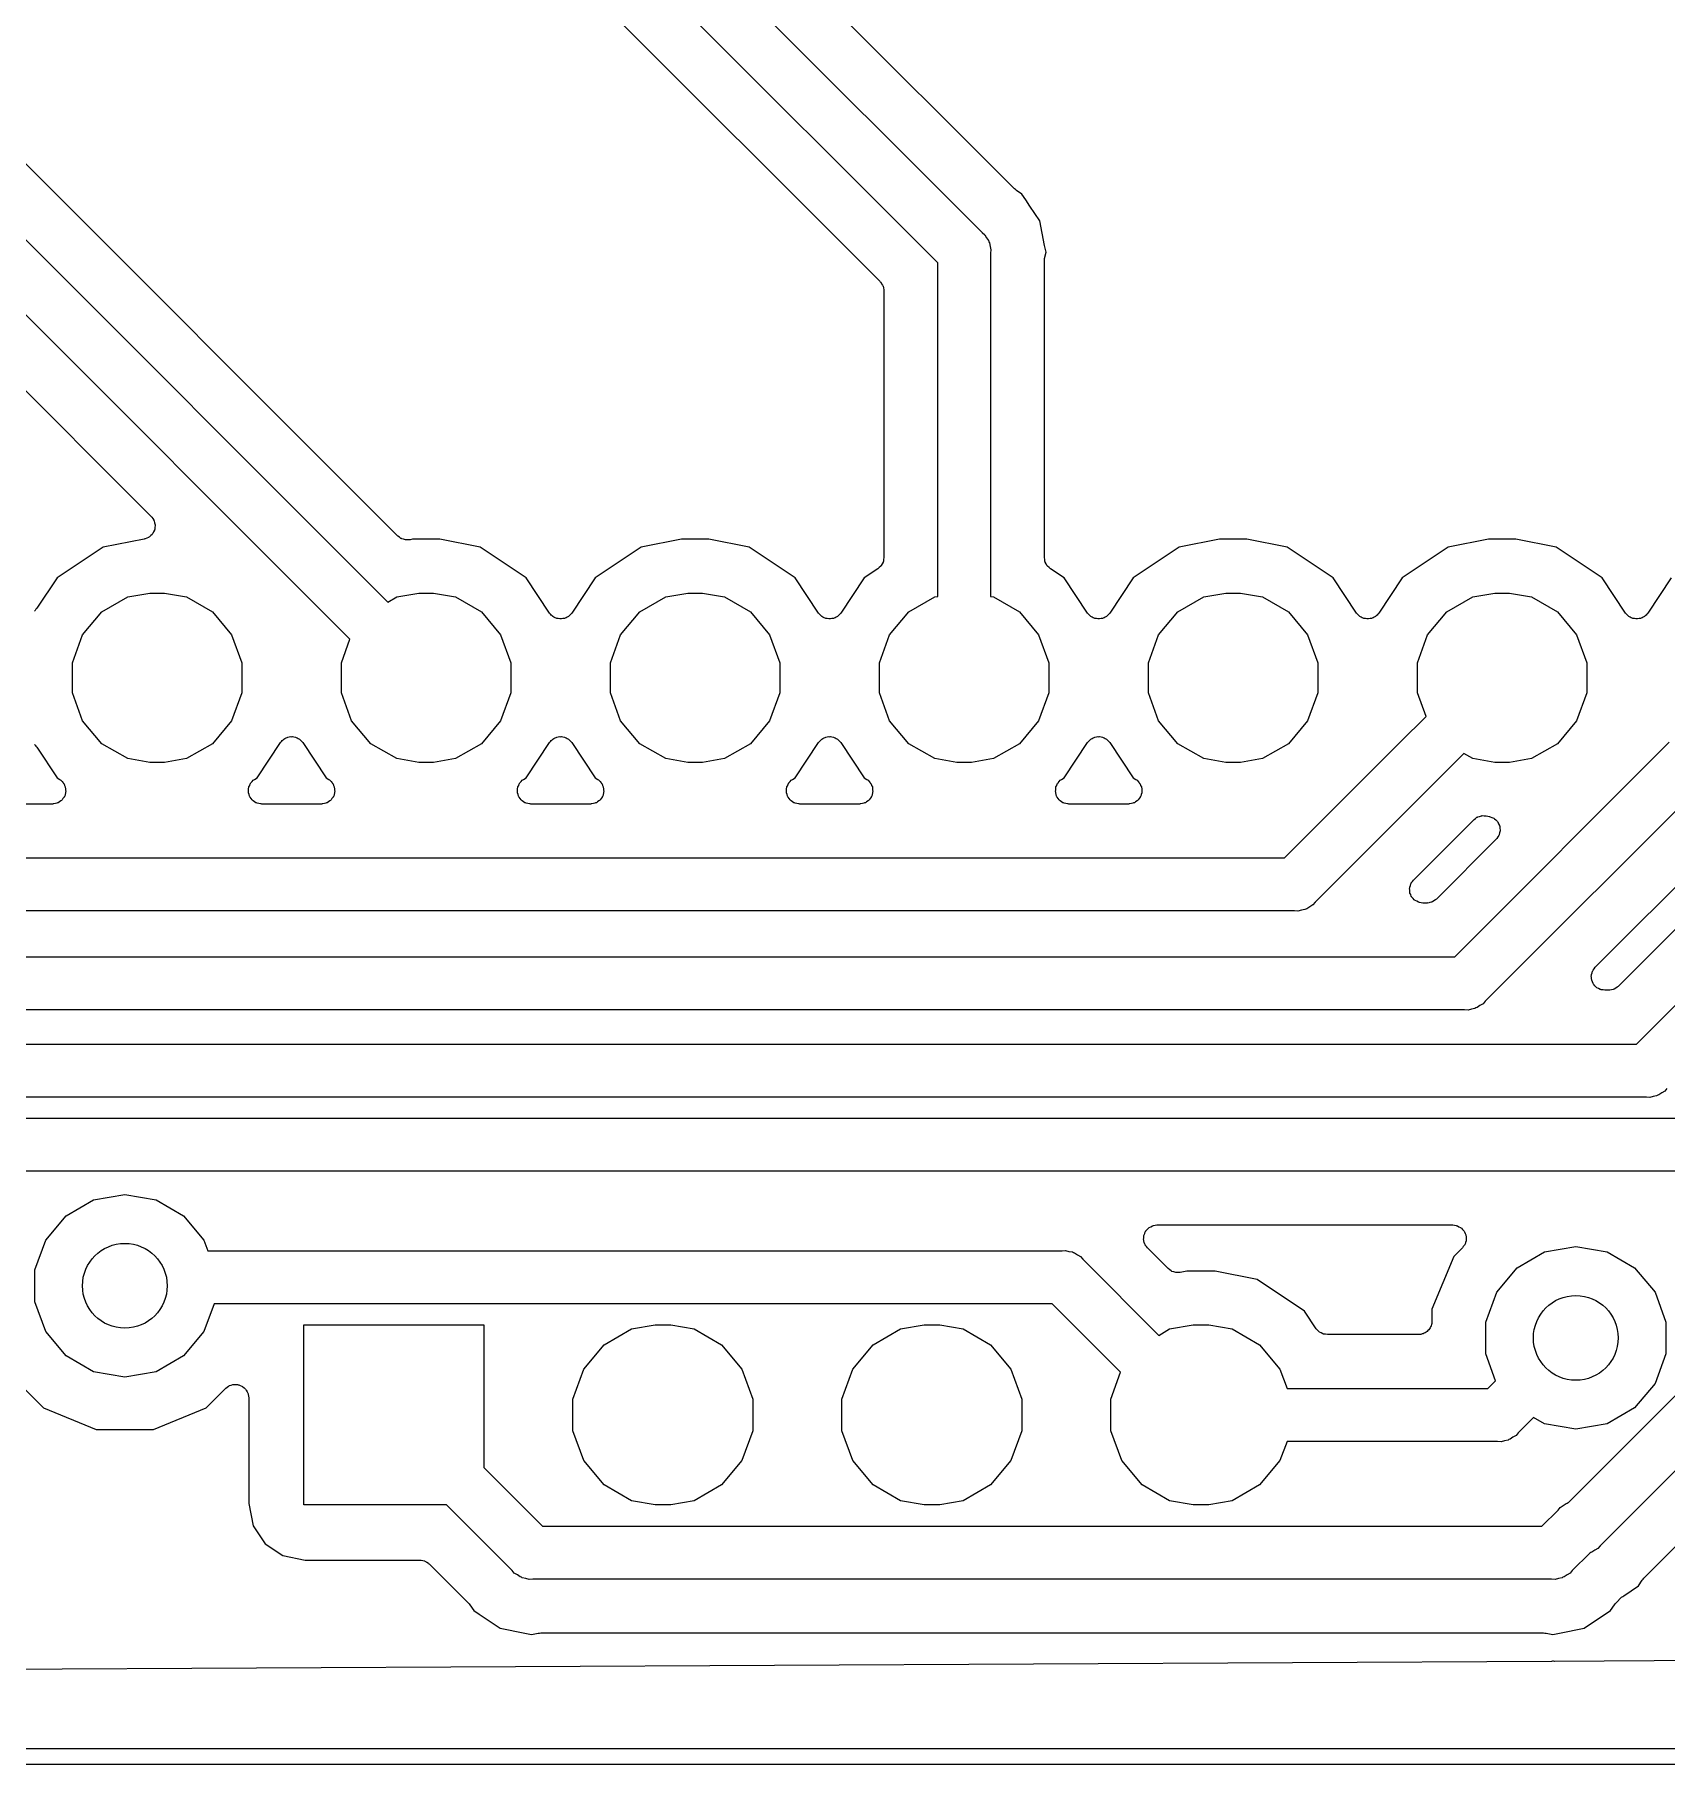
# Model space of a CAD drawing. Extents: x 92.1 to 192.1, y -135.1 to -45.9.
# Drawn here: x 156.12 to 171.53, y -135.07 to -118.74 of the extents above; entities that cross this region are included whole.
import ezdxf

# ---------------------------------------------------------------- set-up
doc = ezdxf.new("R2010")
doc.units = 0
doc.header["$MEASUREMENT"] = 0
doc.layers.add('BLACK', color=7, linetype='CONTINUOUS')

msp = doc.modelspace()

# ---------------------------------------------------------------- linework, layer by layer
at = {"layer": 'BLACK', "linetype": 'CONTINUOUS'}
for p, q in [((156.511, -112.057), (165.066, -120.611)), ((164.647, -120.899), (156.223, -112.476)), ((157.129, -114.1), (164.102, -121.072)), ((159.551, -123.477), (150.661, -114.588)), ((150.248, -114.893), (159.455, -124.101)), ((159.098, -124.451), (149.96, -115.312)), ((150.095, -116.165), (157.221, -123.292)), ((165.371, -120.198), (163.588, -118.415)), ((165.381, -120.205), (165.371, -120.198)), ((165.39, -120.214), (165.381, -120.205)), ((165.443, -120.249), (165.39, -120.214)), ((165.479, -120.302), (165.443, -120.249)), ((165.518, -120.361), (165.479, -120.302)), ((165.479, -120.302), (165.479, -120.302)), ((165.611, -120.5), (165.518, -120.361)), ((165.518, -120.361), (165.518, -120.361)), ((165.657, -120.733), (165.611, -120.5)), ((165.066, -120.611), (165.091, -120.632)), ((165.091, -120.632), (165.108, -120.661)), ((165.108, -120.661), (165.127, -120.688)), ((165.127, -120.688), (165.13, -120.699)), ((165.13, -120.699), (165.135, -120.709)), ((165.135, -120.709), (165.141, -120.742)), ((165.141, -120.742), (165.15, -120.774)), ((165.15, -120.774), (165.147, -120.807)), ((165.147, -120.807), (165.147, -124.047)), ((165.67, -120.796), (165.657, -120.733)), ((165.657, -120.733), (165.657, -120.733)), ((165.657, -120.858), (165.67, -120.796)), ((165.657, -120.871), (165.657, -120.858)), ((164.647, -124.047), (164.647, -120.899)), ((165.655, -120.883), (165.657, -120.871)), ((165.655, -123.681), (165.655, -120.883)), ((164.102, -121.072), (164.105, -121.077)), ((164.105, -121.077), (164.109, -121.081)), ((164.109, -121.081), (164.117, -121.095)), ((164.117, -121.095), (164.127, -121.109)), ((164.127, -121.109), (164.128, -121.114)), ((164.128, -121.114), (164.131, -121.119)), ((164.131, -121.119), (164.134, -121.135)), ((164.134, -121.135), (164.138, -121.151)), ((164.138, -121.151), (164.138, -121.157)), ((164.138, -121.157), (164.139, -121.162)), ((164.139, -121.162), (164.139, -123.681)), ((157.221, -123.292), (157.223, -123.295)), ((157.223, -123.295), (157.227, -123.298)), ((157.227, -123.298), (157.236, -123.313)), ((157.23, -123.461), (157.217, -123.473)), ((157.232, -123.457), (157.23, -123.461)), ((157.235, -123.454), (157.232, -123.457)), ((157.243, -123.438), (157.235, -123.454)), ((157.236, -123.313), (157.246, -123.328)), ((157.251, -123.422), (157.243, -123.438)), ((157.246, -123.328), (157.247, -123.332)), ((157.247, -123.332), (157.249, -123.335)), ((157.249, -123.335), (157.253, -123.353)), ((157.252, -123.418), (157.251, -123.422)), ((157.254, -123.414), (157.252, -123.418)), ((157.253, -123.353), (157.258, -123.37)), ((157.255, -123.396), (157.254, -123.414)), ((157.258, -123.379), (157.255, -123.396)), ((157.258, -123.37), (157.257, -123.375)), ((157.257, -123.375), (157.258, -123.379)), ((156.766, -123.583), (156.334, -123.873)), ((157.156, -123.506), (156.766, -123.583)), ((157.16, -123.505), (157.156, -123.506)), ((157.164, -123.504), (157.16, -123.505)), ((157.18, -123.497), (157.164, -123.504)), ((157.197, -123.49), (157.18, -123.497)), ((157.2, -123.487), (157.197, -123.49)), ((157.204, -123.486), (157.2, -123.487)), ((157.217, -123.473), (157.204, -123.486)), ((159.565, -123.488), (159.551, -123.477)), ((159.579, -123.499), (159.565, -123.488)), ((159.583, -123.5), (159.579, -123.499)), ((159.587, -123.503), (159.583, -123.5)), ((159.604, -123.507), (159.587, -123.503)), ((159.621, -123.513), (159.604, -123.507)), ((159.625, -123.513), (159.621, -123.513)), ((159.629, -123.514), (159.625, -123.513)), ((159.647, -123.513), (159.629, -123.514)), ((159.665, -123.512), (159.647, -123.513)), ((159.688, -123.508), (159.665, -123.512)), ((159.946, -123.508), (159.688, -123.508)), ((160.327, -123.583), (159.946, -123.508)), ((160.76, -123.873), (160.327, -123.583)), ((161.846, -123.583), (161.414, -123.873)), ((162.228, -123.508), (161.846, -123.583)), ((162.486, -123.508), (162.228, -123.508)), ((162.867, -123.583), (162.486, -123.508)), ((163.3, -123.873), (162.867, -123.583)), ((166.926, -123.583), (166.494, -123.873)), ((167.308, -123.508), (166.926, -123.583)), ((167.566, -123.508), (167.308, -123.508)), ((167.947, -123.583), (167.566, -123.508)), ((168.38, -123.873), (167.947, -123.583)), ((169.466, -123.583), (169.034, -123.873)), ((169.848, -123.508), (169.466, -123.583)), ((170.106, -123.508), (169.848, -123.508)), ((170.487, -123.583), (170.106, -123.508)), ((170.92, -123.873), (170.487, -123.583)), ((164.082, -123.787), (163.954, -123.873)), ((164.095, -123.774), (164.082, -123.787)), ((164.109, -123.763), (164.095, -123.774)), ((164.111, -123.759), (164.109, -123.763)), ((164.114, -123.756), (164.111, -123.759)), ((164.122, -123.74), (164.114, -123.756)), ((164.131, -123.725), (164.122, -123.74)), ((164.132, -123.72), (164.131, -123.725)), ((164.134, -123.717), (164.132, -123.72)), ((164.136, -123.699), (164.134, -123.717)), ((164.139, -123.681), (164.136, -123.699)), ((165.658, -123.699), (165.655, -123.681)), ((165.66, -123.717), (165.658, -123.699)), ((165.662, -123.72), (165.66, -123.717)), ((165.662, -123.725), (165.662, -123.72)), ((165.671, -123.74), (165.662, -123.725)), ((165.679, -123.756), (165.671, -123.74)), ((165.682, -123.759), (165.679, -123.756)), ((165.685, -123.763), (165.682, -123.759)), ((165.698, -123.774), (165.685, -123.763)), ((165.711, -123.787), (165.698, -123.774)), ((165.84, -123.873), (165.711, -123.787)), ((156.334, -123.873), (156.142, -124.159)), ((160.981, -124.204), (160.76, -123.873)), ((161.414, -123.873), (161.192, -124.204)), ((163.521, -124.204), (163.3, -123.873)), ((163.954, -123.873), (163.732, -124.204)), ((166.061, -124.204), (165.84, -123.873)), ((166.494, -123.873), (166.272, -124.204)), ((168.601, -124.204), (168.38, -123.873)), ((169.034, -123.873), (168.812, -124.204)), ((171.141, -124.204), (170.92, -123.873)), ((171.574, -123.873), (171.352, -124.204)), ((156.755, -124.193), (156.999, -124.052)), ((156.999, -124.052), (157.207, -124.016)), ((157.207, -124.016), (157.347, -124.016)), ((157.347, -124.016), (157.555, -124.052)), ((157.555, -124.052), (157.799, -124.193)), ((159.455, -124.101), (159.539, -124.052)), ((159.539, -124.052), (159.747, -124.016)), ((159.747, -124.016), (159.887, -124.016)), ((159.887, -124.016), (160.095, -124.052)), ((160.095, -124.052), (160.339, -124.193)), ((161.835, -124.193), (162.079, -124.052)), ((162.079, -124.052), (162.287, -124.016)), ((162.287, -124.016), (162.427, -124.016)), ((162.427, -124.016), (162.635, -124.052)), ((162.635, -124.052), (162.879, -124.193)), ((164.375, -124.193), (164.619, -124.052)), ((164.619, -124.052), (164.647, -124.047)), ((165.147, -124.047), (165.175, -124.052)), ((165.175, -124.052), (165.419, -124.193)), ((166.915, -124.193), (167.159, -124.052)), ((167.159, -124.052), (167.367, -124.016)), ((167.367, -124.016), (167.507, -124.016)), ((167.507, -124.016), (167.715, -124.052)), ((167.715, -124.052), (167.959, -124.193)), ((169.455, -124.193), (169.699, -124.052)), ((169.699, -124.052), (169.907, -124.016)), ((169.907, -124.016), (170.047, -124.016)), ((170.047, -124.016), (170.255, -124.052)), ((170.255, -124.052), (170.499, -124.193)), ((156.125, -124.18), (156.118, -124.185)), ((156.133, -124.169), (156.125, -124.18)), ((156.142, -124.159), (156.133, -124.169)), ((156.573, -124.409), (156.755, -124.193)), ((157.799, -124.193), (157.98, -124.409)), ((160.339, -124.193), (160.52, -124.409)), ((160.991, -124.214), (160.981, -124.204)), ((160.999, -124.225), (160.991, -124.214)), ((161.006, -124.23), (160.999, -124.225)), ((161.012, -124.236), (161.006, -124.23)), ((161.024, -124.242), (161.012, -124.236)), ((161.036, -124.25), (161.024, -124.242)), ((161.044, -124.252), (161.036, -124.25)), ((161.051, -124.255), (161.044, -124.252)), ((161.065, -124.257), (161.051, -124.255)), ((161.078, -124.26), (161.065, -124.257)), ((161.087, -124.259), (161.078, -124.26)), ((161.095, -124.26), (161.087, -124.259)), ((161.109, -124.257), (161.095, -124.26)), ((161.122, -124.255), (161.109, -124.257)), ((161.13, -124.252), (161.122, -124.255)), ((161.138, -124.25), (161.13, -124.252)), ((161.149, -124.242), (161.138, -124.25)), ((161.162, -124.236), (161.149, -124.242)), ((161.168, -124.23), (161.162, -124.236)), ((161.175, -124.225), (161.168, -124.23)), ((161.183, -124.214), (161.175, -124.225)), ((161.192, -124.204), (161.183, -124.214)), ((161.653, -124.409), (161.835, -124.193)), ((162.879, -124.193), (163.06, -124.409)), ((163.531, -124.214), (163.521, -124.204)), ((163.539, -124.225), (163.531, -124.214)), ((163.546, -124.23), (163.539, -124.225)), ((163.552, -124.236), (163.546, -124.23)), ((163.564, -124.242), (163.552, -124.236)), ((163.576, -124.25), (163.564, -124.242)), ((163.584, -124.252), (163.576, -124.25)), ((163.591, -124.255), (163.584, -124.252)), ((163.605, -124.257), (163.591, -124.255)), ((163.618, -124.26), (163.605, -124.257)), ((163.627, -124.259), (163.618, -124.26)), ((163.635, -124.26), (163.627, -124.259)), ((163.649, -124.257), (163.635, -124.26)), ((163.662, -124.255), (163.649, -124.257)), ((163.67, -124.252), (163.662, -124.255)), ((163.678, -124.25), (163.67, -124.252)), ((163.689, -124.242), (163.678, -124.25)), ((163.702, -124.236), (163.689, -124.242)), ((163.708, -124.23), (163.702, -124.236)), ((163.715, -124.225), (163.708, -124.23)), ((163.723, -124.214), (163.715, -124.225)), ((163.732, -124.204), (163.723, -124.214)), ((164.193, -124.409), (164.375, -124.193)), ((165.419, -124.193), (165.6, -124.409)), ((166.071, -124.214), (166.061, -124.204)), ((166.079, -124.225), (166.071, -124.214)), ((166.086, -124.23), (166.079, -124.225)), ((166.092, -124.236), (166.086, -124.23)), ((166.104, -124.242), (166.092, -124.236)), ((166.116, -124.25), (166.104, -124.242)), ((166.124, -124.252), (166.116, -124.25)), ((166.131, -124.255), (166.124, -124.252)), ((166.145, -124.257), (166.131, -124.255)), ((166.158, -124.26), (166.145, -124.257)), ((166.167, -124.259), (166.158, -124.26)), ((166.175, -124.26), (166.167, -124.259)), ((166.189, -124.257), (166.175, -124.26)), ((166.202, -124.255), (166.189, -124.257)), ((166.21, -124.252), (166.202, -124.255)), ((166.218, -124.25), (166.21, -124.252)), ((166.229, -124.242), (166.218, -124.25)), ((166.242, -124.236), (166.229, -124.242)), ((166.248, -124.23), (166.242, -124.236)), ((166.255, -124.225), (166.248, -124.23)), ((166.263, -124.214), (166.255, -124.225)), ((166.272, -124.204), (166.263, -124.214)), ((166.733, -124.409), (166.915, -124.193)), ((167.959, -124.193), (168.14, -124.409)), ((168.611, -124.214), (168.601, -124.204)), ((168.619, -124.225), (168.611, -124.214)), ((168.626, -124.23), (168.619, -124.225)), ((168.632, -124.236), (168.626, -124.23)), ((168.644, -124.242), (168.632, -124.236)), ((168.656, -124.25), (168.644, -124.242)), ((168.664, -124.252), (168.656, -124.25)), ((168.671, -124.255), (168.664, -124.252)), ((168.685, -124.257), (168.671, -124.255)), ((168.698, -124.26), (168.685, -124.257)), ((168.707, -124.259), (168.698, -124.26)), ((168.715, -124.26), (168.707, -124.259)), ((168.729, -124.257), (168.715, -124.26)), ((168.742, -124.255), (168.729, -124.257)), ((168.75, -124.252), (168.742, -124.255)), ((168.758, -124.25), (168.75, -124.252)), ((168.769, -124.242), (168.758, -124.25)), ((168.782, -124.236), (168.769, -124.242)), ((168.788, -124.23), (168.782, -124.236)), ((168.795, -124.225), (168.788, -124.23)), ((168.803, -124.214), (168.795, -124.225)), ((168.812, -124.204), (168.803, -124.214)), ((169.273, -124.409), (169.455, -124.193)), ((170.499, -124.193), (170.68, -124.409)), ((171.151, -124.214), (171.141, -124.204)), ((171.159, -124.225), (171.151, -124.214)), ((171.166, -124.23), (171.159, -124.225)), ((171.172, -124.236), (171.166, -124.23)), ((171.184, -124.242), (171.172, -124.236)), ((171.196, -124.25), (171.184, -124.242)), ((171.204, -124.252), (171.196, -124.25)), ((171.211, -124.255), (171.204, -124.252)), ((171.225, -124.257), (171.211, -124.255)), ((171.238, -124.26), (171.225, -124.257)), ((171.247, -124.259), (171.238, -124.26)), ((171.255, -124.26), (171.247, -124.259)), ((171.269, -124.257), (171.255, -124.26)), ((171.282, -124.255), (171.269, -124.257)), ((171.29, -124.252), (171.282, -124.255)), ((171.298, -124.25), (171.29, -124.252)), ((171.309, -124.242), (171.298, -124.25)), ((171.322, -124.236), (171.309, -124.242)), ((171.328, -124.23), (171.322, -124.236)), ((171.335, -124.225), (171.328, -124.23)), ((171.343, -124.214), (171.335, -124.225)), ((171.352, -124.204), (171.343, -124.214)), ((156.477, -124.675), (156.573, -124.409)), ((157.98, -124.409), (158.077, -124.675)), ((159.017, -124.675), (159.098, -124.451)), ((160.52, -124.409), (160.617, -124.675)), ((161.557, -124.675), (161.653, -124.409)), ((163.06, -124.409), (163.157, -124.675)), ((164.097, -124.675), (164.193, -124.409)), ((165.6, -124.409), (165.697, -124.675)), ((166.637, -124.675), (166.733, -124.409)), ((168.14, -124.409), (168.237, -124.675)), ((169.177, -124.675), (169.273, -124.409)), ((170.68, -124.409), (170.777, -124.675)), ((156.477, -124.957), (156.477, -124.675)), ((158.077, -124.675), (158.077, -124.957)), ((159.017, -124.957), (159.017, -124.675)), ((160.617, -124.675), (160.617, -124.957)), ((161.557, -124.957), (161.557, -124.675)), ((163.157, -124.675), (163.157, -124.957)), ((164.097, -124.957), (164.097, -124.675)), ((165.697, -124.675), (165.697, -124.957)), ((166.637, -124.957), (166.637, -124.675)), ((168.237, -124.675), (168.237, -124.957)), ((169.177, -124.957), (169.177, -124.675)), ((170.777, -124.675), (170.777, -124.957)), ((156.573, -125.222), (156.477, -124.957)), ((158.077, -124.957), (157.98, -125.222)), ((159.113, -125.222), (159.017, -124.957)), ((160.617, -124.957), (160.52, -125.222)), ((161.653, -125.222), (161.557, -124.957)), ((163.157, -124.957), (163.06, -125.222)), ((164.193, -125.222), (164.097, -124.957)), ((165.697, -124.957), (165.6, -125.222)), ((166.733, -125.222), (166.637, -124.957)), ((168.237, -124.957), (168.14, -125.222)), ((169.258, -125.181), (169.177, -124.957)), ((170.777, -124.957), (170.68, -125.222)), ((156.755, -125.438), (156.573, -125.222)), ((157.98, -125.222), (157.799, -125.438)), ((159.295, -125.438), (159.113, -125.222)), ((160.52, -125.222), (160.339, -125.438)), ((161.835, -125.438), (161.653, -125.222)), ((163.06, -125.222), (162.879, -125.438)), ((164.375, -125.438), (164.193, -125.222)), ((165.6, -125.222), (165.419, -125.438)), ((166.915, -125.438), (166.733, -125.222)), ((168.14, -125.222), (167.959, -125.438)), ((169.015, -125.423), (169.258, -125.181)), ((170.68, -125.222), (170.499, -125.438)), ((158.22, -125.759), (158.441, -125.427)), ((158.441, -125.427), (158.451, -125.417)), ((158.451, -125.417), (158.459, -125.406)), ((158.459, -125.406), (158.466, -125.401)), ((158.466, -125.401), (158.472, -125.395)), ((158.472, -125.395), (158.484, -125.389)), ((158.484, -125.389), (158.496, -125.382)), ((158.496, -125.382), (158.504, -125.38)), ((158.504, -125.38), (158.511, -125.376)), ((158.511, -125.376), (158.525, -125.374)), ((158.525, -125.374), (158.538, -125.371)), ((158.538, -125.371), (158.547, -125.372)), ((158.547, -125.372), (158.555, -125.371)), ((158.555, -125.371), (158.569, -125.374)), ((158.569, -125.374), (158.582, -125.376)), ((158.582, -125.376), (158.59, -125.38)), ((158.59, -125.38), (158.598, -125.382)), ((158.598, -125.382), (158.609, -125.389)), ((158.609, -125.389), (158.622, -125.395)), ((158.622, -125.395), (158.628, -125.401)), ((158.628, -125.401), (158.635, -125.406)), ((158.635, -125.406), (158.643, -125.417)), ((158.643, -125.417), (158.652, -125.427)), ((158.652, -125.427), (158.874, -125.759)), ((160.76, -125.759), (160.981, -125.427)), ((160.981, -125.427), (160.991, -125.417)), ((160.991, -125.417), (160.999, -125.406)), ((160.999, -125.406), (161.006, -125.401)), ((161.006, -125.401), (161.012, -125.395)), ((161.012, -125.395), (161.024, -125.389)), ((161.024, -125.389), (161.036, -125.382)), ((161.036, -125.382), (161.044, -125.38)), ((161.044, -125.38), (161.051, -125.376)), ((161.051, -125.376), (161.065, -125.374)), ((161.065, -125.374), (161.078, -125.371)), ((161.078, -125.371), (161.087, -125.372)), ((161.087, -125.372), (161.095, -125.371)), ((161.095, -125.371), (161.109, -125.374)), ((161.109, -125.374), (161.122, -125.376)), ((161.122, -125.376), (161.13, -125.38)), ((161.13, -125.38), (161.138, -125.382)), ((161.138, -125.382), (161.149, -125.389)), ((161.149, -125.389), (161.162, -125.395)), ((161.162, -125.395), (161.168, -125.401)), ((161.168, -125.401), (161.175, -125.406)), ((161.175, -125.406), (161.183, -125.417)), ((161.183, -125.417), (161.192, -125.427)), ((161.192, -125.427), (161.414, -125.759)), ((163.3, -125.759), (163.521, -125.427)), ((163.521, -125.427), (163.531, -125.417)), ((163.531, -125.417), (163.539, -125.406)), ((163.539, -125.406), (163.546, -125.401)), ((163.546, -125.401), (163.552, -125.395)), ((163.552, -125.395), (163.564, -125.389)), ((163.564, -125.389), (163.576, -125.382)), ((163.576, -125.382), (163.584, -125.38)), ((163.584, -125.38), (163.591, -125.376)), ((163.591, -125.376), (163.605, -125.374)), ((163.605, -125.374), (163.618, -125.371)), ((163.618, -125.371), (163.627, -125.372)), ((163.627, -125.372), (163.635, -125.371)), ((163.635, -125.371), (163.649, -125.374)), ((163.649, -125.374), (163.662, -125.376)), ((163.662, -125.376), (163.67, -125.38)), ((163.67, -125.38), (163.678, -125.382)), ((163.678, -125.382), (163.689, -125.389)), ((163.689, -125.389), (163.702, -125.395)), ((163.702, -125.395), (163.708, -125.401)), ((163.708, -125.401), (163.715, -125.406)), ((163.715, -125.406), (163.723, -125.417)), ((163.723, -125.417), (163.732, -125.427)), ((163.732, -125.427), (163.954, -125.759)), ((165.84, -125.759), (166.061, -125.427)), ((166.061, -125.427), (166.071, -125.417)), ((166.071, -125.417), (166.079, -125.406)), ((166.079, -125.406), (166.086, -125.401)), ((166.086, -125.401), (166.092, -125.395)), ((166.092, -125.395), (166.104, -125.389)), ((166.104, -125.389), (166.116, -125.382)), ((166.116, -125.382), (166.124, -125.38)), ((166.124, -125.38), (166.131, -125.376)), ((166.131, -125.376), (166.145, -125.374)), ((166.145, -125.374), (166.158, -125.371)), ((166.158, -125.371), (166.167, -125.372)), ((166.167, -125.372), (166.175, -125.371)), ((166.175, -125.371), (166.189, -125.374)), ((166.189, -125.374), (166.202, -125.376)), ((166.202, -125.376), (166.21, -125.38)), ((166.21, -125.38), (166.218, -125.382)), ((166.218, -125.382), (166.229, -125.389)), ((166.229, -125.389), (166.242, -125.395)), ((166.242, -125.395), (166.248, -125.401)), ((166.248, -125.401), (166.255, -125.406)), ((166.255, -125.406), (166.263, -125.417)), ((166.263, -125.417), (166.272, -125.427)), ((166.272, -125.427), (166.494, -125.759)), ((167.923, -126.516), (169.015, -125.423)), ((169.015, -125.423), (169.015, -125.423)), ((169.529, -127.45), (171.555, -125.423)), ((171.245, -128.274), (174.095, -125.423)), ((156.118, -125.446), (156.125, -125.451)), ((156.125, -125.451), (156.133, -125.462)), ((156.133, -125.462), (156.142, -125.472)), ((156.142, -125.472), (156.334, -125.759)), ((156.999, -125.579), (156.755, -125.438)), ((157.207, -125.616), (156.999, -125.579)), ((157.555, -125.579), (157.347, -125.616)), ((157.799, -125.438), (157.555, -125.579)), ((159.539, -125.579), (159.295, -125.438)), ((159.747, -125.616), (159.539, -125.579)), ((160.095, -125.579), (159.887, -125.616)), ((160.339, -125.438), (160.095, -125.579)), ((162.079, -125.579), (161.835, -125.438)), ((162.287, -125.616), (162.079, -125.579)), ((162.635, -125.579), (162.427, -125.616)), ((162.879, -125.438), (162.635, -125.579)), ((164.619, -125.579), (164.375, -125.438)), ((164.827, -125.616), (164.619, -125.579)), ((165.175, -125.579), (164.967, -125.616)), ((165.419, -125.438), (165.175, -125.579)), ((167.159, -125.579), (166.915, -125.438)), ((167.367, -125.616), (167.159, -125.579)), ((167.715, -125.579), (167.507, -125.616)), ((167.959, -125.438), (167.715, -125.579)), ((169.615, -125.531), (169.369, -125.777)), ((169.699, -125.579), (169.615, -125.531)), ((169.907, -125.616), (169.699, -125.579)), ((170.255, -125.579), (170.047, -125.616)), ((170.499, -125.438), (170.255, -125.579)), ((156.334, -125.759), (156.358, -125.775)), ((157.347, -125.616), (157.207, -125.616)), ((158.195, -125.775), (158.22, -125.759)), ((158.874, -125.759), (158.898, -125.775)), ((159.887, -125.616), (159.747, -125.616)), ((160.735, -125.775), (160.76, -125.759)), ((161.414, -125.759), (161.438, -125.775)), ((162.427, -125.616), (162.287, -125.616)), ((163.275, -125.775), (163.3, -125.759)), ((163.954, -125.759), (163.978, -125.775)), ((164.967, -125.616), (164.827, -125.616)), ((165.815, -125.775), (165.84, -125.759)), ((166.494, -125.759), (166.518, -125.775)), ((167.507, -125.616), (167.367, -125.616)), ((170.047, -125.616), (169.907, -125.616)), ((156.358, -125.775), (156.363, -125.78)), ((156.363, -125.78), (156.369, -125.783)), ((156.369, -125.783), (156.379, -125.795)), ((156.379, -125.795), (156.39, -125.806)), ((156.39, -125.806), (156.393, -125.812)), ((156.393, -125.812), (156.398, -125.817)), ((156.398, -125.817), (156.403, -125.831)), ((156.403, -125.831), (156.41, -125.845)), ((156.408, -125.917), (156.404, -125.932)), ((156.413, -125.903), (156.408, -125.917)), ((156.41, -125.845), (156.41, -125.852)), ((156.41, -125.852), (156.413, -125.859)), ((156.413, -125.859), (156.413, -125.874)), ((156.413, -125.874), (156.415, -125.889)), ((156.415, -125.889), (156.413, -125.896)), ((156.413, -125.896), (156.413, -125.903)), ((158.139, -125.889), (158.141, -125.874)), ((158.141, -125.896), (158.139, -125.889)), ((158.141, -125.859), (158.143, -125.852)), ((158.141, -125.874), (158.141, -125.859)), ((158.141, -125.903), (158.141, -125.896)), ((158.146, -125.917), (158.141, -125.903)), ((158.143, -125.852), (158.144, -125.845)), ((158.144, -125.845), (158.151, -125.831)), ((158.15, -125.932), (158.146, -125.917)), ((158.151, -125.831), (158.156, -125.817)), ((158.156, -125.817), (158.16, -125.812)), ((158.16, -125.812), (158.163, -125.806)), ((158.163, -125.806), (158.174, -125.795)), ((158.174, -125.795), (158.184, -125.783)), ((158.184, -125.783), (158.19, -125.78)), ((158.19, -125.78), (158.195, -125.775)), ((158.898, -125.775), (158.903, -125.78)), ((158.903, -125.78), (158.909, -125.783)), ((158.909, -125.783), (158.919, -125.795)), ((158.919, -125.795), (158.93, -125.806)), ((158.93, -125.806), (158.933, -125.812)), ((158.933, -125.812), (158.938, -125.817)), ((158.938, -125.817), (158.943, -125.831)), ((158.943, -125.831), (158.95, -125.845)), ((158.948, -125.917), (158.944, -125.932)), ((158.953, -125.903), (158.948, -125.917)), ((158.95, -125.845), (158.95, -125.852)), ((158.95, -125.852), (158.953, -125.859)), ((158.953, -125.859), (158.953, -125.874)), ((158.953, -125.874), (158.954, -125.889)), ((158.954, -125.889), (158.953, -125.896)), ((158.953, -125.896), (158.953, -125.903)), ((160.679, -125.889), (160.681, -125.874)), ((160.681, -125.896), (160.679, -125.889)), ((160.681, -125.859), (160.683, -125.852)), ((160.681, -125.874), (160.681, -125.859)), ((160.681, -125.903), (160.681, -125.896)), ((160.686, -125.917), (160.681, -125.903)), ((160.683, -125.852), (160.684, -125.845)), ((160.684, -125.845), (160.691, -125.831)), ((160.69, -125.932), (160.686, -125.917)), ((160.691, -125.831), (160.696, -125.817)), ((160.696, -125.817), (160.7, -125.812)), ((160.7, -125.812), (160.703, -125.806)), ((160.703, -125.806), (160.714, -125.795)), ((160.714, -125.795), (160.724, -125.783)), ((160.724, -125.783), (160.73, -125.78)), ((160.73, -125.78), (160.735, -125.775)), ((161.438, -125.775), (161.443, -125.78)), ((161.443, -125.78), (161.449, -125.783)), ((161.449, -125.783), (161.459, -125.795)), ((161.459, -125.795), (161.47, -125.806)), ((161.47, -125.806), (161.473, -125.812)), ((161.473, -125.812), (161.478, -125.817)), ((161.478, -125.817), (161.483, -125.831)), ((161.483, -125.831), (161.49, -125.845)), ((161.488, -125.917), (161.484, -125.932)), ((161.493, -125.903), (161.488, -125.917)), ((161.49, -125.845), (161.49, -125.852)), ((161.49, -125.852), (161.493, -125.859)), ((161.493, -125.859), (161.493, -125.874)), ((161.493, -125.874), (161.494, -125.889)), ((161.494, -125.889), (161.493, -125.896)), ((161.493, -125.896), (161.493, -125.903)), ((163.219, -125.889), (163.221, -125.874)), ((163.221, -125.896), (163.219, -125.889)), ((163.221, -125.859), (163.223, -125.852)), ((163.221, -125.874), (163.221, -125.859)), ((163.221, -125.903), (163.221, -125.896)), ((163.226, -125.917), (163.221, -125.903)), ((163.223, -125.852), (163.224, -125.845)), ((163.224, -125.845), (163.231, -125.831)), ((163.23, -125.932), (163.226, -125.917)), ((163.231, -125.831), (163.236, -125.817)), ((163.236, -125.817), (163.24, -125.812)), ((163.24, -125.812), (163.243, -125.806)), ((163.243, -125.806), (163.254, -125.795)), ((163.254, -125.795), (163.264, -125.783)), ((163.264, -125.783), (163.27, -125.78)), ((163.27, -125.78), (163.275, -125.775)), ((163.978, -125.775), (163.983, -125.78)), ((163.983, -125.78), (163.989, -125.783)), ((163.989, -125.783), (163.999, -125.795)), ((163.999, -125.795), (164.01, -125.806)), ((164.01, -125.806), (164.013, -125.812)), ((164.013, -125.812), (164.018, -125.817)), ((164.018, -125.817), (164.023, -125.831)), ((164.023, -125.831), (164.03, -125.845)), ((164.028, -125.917), (164.024, -125.932)), ((164.033, -125.903), (164.028, -125.917)), ((164.03, -125.845), (164.03, -125.852)), ((164.03, -125.852), (164.033, -125.859)), ((164.033, -125.859), (164.033, -125.874)), ((164.033, -125.874), (164.034, -125.889)), ((164.034, -125.889), (164.033, -125.896)), ((164.033, -125.896), (164.033, -125.903)), ((165.759, -125.889), (165.761, -125.874)), ((165.761, -125.896), (165.759, -125.889)), ((165.761, -125.859), (165.763, -125.852)), ((165.761, -125.874), (165.761, -125.859)), ((165.761, -125.903), (165.761, -125.896)), ((165.766, -125.917), (165.761, -125.903)), ((165.763, -125.852), (165.764, -125.845)), ((165.764, -125.845), (165.771, -125.831)), ((165.77, -125.932), (165.766, -125.917)), ((165.771, -125.831), (165.776, -125.817)), ((165.776, -125.817), (165.78, -125.812)), ((165.78, -125.812), (165.783, -125.806)), ((165.783, -125.806), (165.794, -125.795)), ((165.794, -125.795), (165.804, -125.783)), ((165.804, -125.783), (165.81, -125.78)), ((165.81, -125.78), (165.815, -125.775)), ((166.518, -125.775), (166.523, -125.78)), ((166.523, -125.78), (166.529, -125.783)), ((166.529, -125.783), (166.539, -125.795)), ((166.539, -125.795), (166.55, -125.806)), ((166.55, -125.806), (166.553, -125.812)), ((166.553, -125.812), (166.558, -125.817)), ((166.558, -125.817), (166.563, -125.831)), ((166.563, -125.831), (166.57, -125.845)), ((166.568, -125.917), (166.564, -125.932)), ((166.573, -125.903), (166.568, -125.917)), ((166.57, -125.845), (166.57, -125.852)), ((166.57, -125.852), (166.573, -125.859)), ((166.573, -125.859), (166.573, -125.874)), ((166.573, -125.874), (166.575, -125.889)), ((166.575, -125.889), (166.573, -125.896)), ((166.573, -125.896), (166.573, -125.903)), ((169.369, -125.777), (168.211, -126.935)), ((169.369, -125.777), (169.369, -125.777)), ((171.909, -125.777), (169.817, -127.869)), ((156.288, -126.008), (155.811, -126.008)), ((156.295, -126.006), (156.288, -126.008)), ((156.302, -126.007), (156.295, -126.006)), ((156.316, -126.003), (156.302, -126.007)), ((156.331, -126), (156.316, -126.003)), ((156.337, -125.996), (156.331, -126)), ((156.344, -125.995), (156.337, -125.996)), ((156.356, -125.986), (156.344, -125.995)), ((156.369, -125.978), (156.356, -125.986)), ((156.374, -125.973), (156.369, -125.978)), ((156.38, -125.968), (156.374, -125.973)), ((156.388, -125.956), (156.38, -125.968)), ((156.398, -125.944), (156.388, -125.956)), ((156.4, -125.938), (156.398, -125.944)), ((156.404, -125.932), (156.4, -125.938)), ((158.153, -125.938), (158.15, -125.932)), ((158.156, -125.944), (158.153, -125.938)), ((158.166, -125.956), (158.156, -125.944)), ((158.174, -125.968), (158.166, -125.956)), ((158.18, -125.973), (158.174, -125.968)), ((158.184, -125.978), (158.18, -125.973)), ((158.197, -125.986), (158.184, -125.978)), ((158.21, -125.995), (158.197, -125.986)), ((158.216, -125.996), (158.21, -125.995)), ((158.222, -126), (158.216, -125.996)), ((158.237, -126.003), (158.222, -126)), ((158.252, -126.007), (158.237, -126.003)), ((158.259, -126.006), (158.252, -126.007)), ((158.266, -126.008), (158.259, -126.006)), ((158.828, -126.008), (158.266, -126.008)), ((158.835, -126.006), (158.828, -126.008)), ((158.842, -126.007), (158.835, -126.006)), ((158.856, -126.003), (158.842, -126.007)), ((158.871, -126), (158.856, -126.003)), ((158.877, -125.996), (158.871, -126)), ((158.884, -125.995), (158.877, -125.996)), ((158.896, -125.986), (158.884, -125.995)), ((158.909, -125.978), (158.896, -125.986)), ((158.914, -125.973), (158.909, -125.978)), ((158.92, -125.968), (158.914, -125.973)), ((158.928, -125.956), (158.92, -125.968)), ((158.938, -125.944), (158.928, -125.956)), ((158.94, -125.938), (158.938, -125.944)), ((158.944, -125.932), (158.94, -125.938)), ((160.693, -125.938), (160.69, -125.932)), ((160.696, -125.944), (160.693, -125.938)), ((160.706, -125.956), (160.696, -125.944)), ((160.714, -125.968), (160.706, -125.956)), ((160.72, -125.973), (160.714, -125.968)), ((160.724, -125.978), (160.72, -125.973)), ((160.737, -125.986), (160.724, -125.978)), ((160.75, -125.995), (160.737, -125.986)), ((160.756, -125.996), (160.75, -125.995)), ((160.762, -126), (160.756, -125.996)), ((160.777, -126.003), (160.762, -126)), ((160.792, -126.007), (160.777, -126.003)), ((160.799, -126.006), (160.792, -126.007)), ((160.806, -126.008), (160.799, -126.006)), ((161.368, -126.008), (160.806, -126.008)), ((161.375, -126.006), (161.368, -126.008)), ((161.382, -126.007), (161.375, -126.006)), ((161.396, -126.003), (161.382, -126.007)), ((161.411, -126), (161.396, -126.003)), ((161.417, -125.996), (161.411, -126)), ((161.424, -125.995), (161.417, -125.996)), ((161.436, -125.986), (161.424, -125.995)), ((161.449, -125.978), (161.436, -125.986)), ((161.454, -125.973), (161.449, -125.978)), ((161.46, -125.968), (161.454, -125.973)), ((161.468, -125.956), (161.46, -125.968)), ((161.478, -125.944), (161.468, -125.956)), ((161.48, -125.938), (161.478, -125.944)), ((161.484, -125.932), (161.48, -125.938)), ((163.233, -125.938), (163.23, -125.932)), ((163.236, -125.944), (163.233, -125.938)), ((163.246, -125.956), (163.236, -125.944)), ((163.254, -125.968), (163.246, -125.956)), ((163.26, -125.973), (163.254, -125.968)), ((163.264, -125.978), (163.26, -125.973)), ((163.277, -125.986), (163.264, -125.978)), ((163.29, -125.995), (163.277, -125.986)), ((163.296, -125.996), (163.29, -125.995)), ((163.302, -126), (163.296, -125.996)), ((163.317, -126.003), (163.302, -126)), ((163.332, -126.007), (163.317, -126.003)), ((163.339, -126.006), (163.332, -126.007)), ((163.346, -126.008), (163.339, -126.006)), ((163.908, -126.008), (163.346, -126.008)), ((163.915, -126.006), (163.908, -126.008)), ((163.922, -126.007), (163.915, -126.006)), ((163.936, -126.003), (163.922, -126.007)), ((163.951, -126), (163.936, -126.003)), ((163.957, -125.996), (163.951, -126)), ((163.964, -125.995), (163.957, -125.996)), ((163.976, -125.986), (163.964, -125.995)), ((163.989, -125.978), (163.976, -125.986)), ((163.994, -125.973), (163.989, -125.978)), ((164, -125.968), (163.994, -125.973)), ((164.008, -125.956), (164, -125.968)), ((164.018, -125.944), (164.008, -125.956)), ((164.02, -125.938), (164.018, -125.944)), ((164.024, -125.932), (164.02, -125.938)), ((165.773, -125.938), (165.77, -125.932)), ((165.776, -125.944), (165.773, -125.938)), ((165.786, -125.956), (165.776, -125.944)), ((165.794, -125.968), (165.786, -125.956)), ((165.8, -125.973), (165.794, -125.968)), ((165.804, -125.978), (165.8, -125.973)), ((165.817, -125.986), (165.804, -125.978)), ((165.83, -125.995), (165.817, -125.986)), ((165.836, -125.996), (165.83, -125.995)), ((165.842, -126), (165.836, -125.996)), ((165.857, -126.003), (165.842, -126)), ((165.872, -126.007), (165.857, -126.003)), ((165.879, -126.006), (165.872, -126.007)), ((165.886, -126.008), (165.879, -126.006)), ((166.448, -126.008), (165.886, -126.008)), ((166.455, -126.006), (166.448, -126.008)), ((166.462, -126.007), (166.455, -126.006)), ((166.476, -126.003), (166.462, -126.007)), ((166.491, -126), (166.476, -126.003)), ((166.497, -125.996), (166.491, -126)), ((166.504, -125.995), (166.497, -125.996)), ((166.516, -125.986), (166.504, -125.995)), ((166.529, -125.978), (166.516, -125.986)), ((166.534, -125.973), (166.529, -125.978)), ((166.54, -125.968), (166.534, -125.973)), ((166.548, -125.956), (166.54, -125.968)), ((166.558, -125.944), (166.548, -125.956)), ((166.56, -125.938), (166.558, -125.944)), ((166.564, -125.932), (166.56, -125.938)), ((170.602, -132.603), (177.134, -126.071)), ((169.139, -126.725), (169.711, -126.154)), ((169.711, -126.154), (169.725, -126.144)), ((169.725, -126.144), (169.739, -126.132)), ((169.739, -126.132), (169.743, -126.131)), ((169.743, -126.131), (169.747, -126.129)), ((169.747, -126.129), (169.764, -126.124)), ((169.764, -126.124), (169.781, -126.118)), ((169.781, -126.118), (169.785, -126.118)), ((169.785, -126.118), (169.789, -126.117)), ((169.789, -126.117), (169.807, -126.119)), ((169.807, -126.119), (169.825, -126.119)), ((169.825, -126.119), (169.856, -126.125)), ((169.856, -126.125), (169.86, -126.127)), ((169.86, -126.127), (169.864, -126.127)), ((169.864, -126.127), (169.88, -126.135)), ((169.88, -126.135), (169.897, -126.141)), ((169.897, -126.141), (169.9, -126.144)), ((169.9, -126.144), (169.904, -126.146)), ((169.904, -126.146), (169.917, -126.158)), ((169.917, -126.158), (169.93, -126.17)), ((169.93, -126.17), (169.932, -126.174)), ((169.932, -126.174), (169.935, -126.177)), ((169.935, -126.177), (169.943, -126.193)), ((169.943, -126.193), (169.951, -126.209)), ((169.951, -126.209), (169.952, -126.213)), ((169.952, -126.213), (169.954, -126.217)), ((169.954, -126.217), (169.955, -126.235)), ((169.955, -126.235), (169.958, -126.253)), ((170.855, -127.549), (172.251, -126.154)), ((169.921, -126.34), (169.356, -126.905)), ((169.923, -126.336), (169.921, -126.34)), ((169.927, -126.333), (169.923, -126.336)), ((169.936, -126.318), (169.927, -126.333)), ((169.946, -126.303), (169.936, -126.318)), ((169.947, -126.299), (169.946, -126.303)), ((169.949, -126.296), (169.947, -126.299)), ((169.953, -126.278), (169.949, -126.296)), ((169.958, -126.261), (169.953, -126.278)), ((169.958, -126.253), (169.957, -126.257)), ((169.957, -126.257), (169.958, -126.261)), ((172.461, -126.34), (171.072, -127.729)), ((151.74, -126.516), (167.923, -126.516)), ((177.422, -126.49), (170.901, -133.011)), ((169.119, -126.752), (169.13, -126.739)), ((169.13, -126.739), (169.139, -126.725)), ((169.102, -126.804), (169.104, -126.799)), ((169.104, -126.82), (169.102, -126.804)), ((169.104, -126.793), (169.11, -126.777)), ((169.104, -126.799), (169.104, -126.793)), ((169.104, -126.837), (169.104, -126.82)), ((169.106, -126.842), (169.104, -126.837)), ((169.106, -126.848), (169.106, -126.842)), ((169.113, -126.863), (169.106, -126.848)), ((169.11, -126.777), (169.114, -126.761)), ((169.119, -126.879), (169.113, -126.863)), ((169.114, -126.761), (169.117, -126.757)), ((169.117, -126.757), (169.119, -126.752)), ((169.123, -126.883), (169.119, -126.879)), ((169.125, -126.888), (169.123, -126.883)), ((169.137, -126.9), (169.125, -126.888)), ((169.147, -126.912), (169.137, -126.9)), ((168.016, -127.016), (151.648, -127.016)), ((168.049, -127.019), (168.016, -127.016)), ((168.081, -127.01), (168.049, -127.019)), ((168.114, -127.004), (168.081, -127.01)), ((168.123, -126.999), (168.114, -127.004)), ((168.134, -126.996), (168.123, -126.999)), ((168.161, -126.977), (168.134, -126.996)), ((168.19, -126.96), (168.161, -126.977)), ((168.211, -126.935), (168.19, -126.96)), ((169.152, -126.915), (169.147, -126.912)), ((169.156, -126.919), (169.152, -126.915)), ((169.171, -126.926), (169.156, -126.919)), ((169.186, -126.934), (169.171, -126.926)), ((169.191, -126.935), (169.186, -126.934)), ((169.196, -126.938), (169.191, -126.935)), ((169.213, -126.939), (169.196, -126.938)), ((169.229, -126.942), (169.213, -126.939)), ((169.266, -126.942), (169.229, -126.942)), ((169.271, -126.941), (169.266, -126.942)), ((169.277, -126.942), (169.271, -126.941)), ((169.293, -126.937), (169.277, -126.942)), ((169.309, -126.934), (169.293, -126.937)), ((169.314, -126.932), (169.309, -126.934)), ((169.319, -126.93), (169.314, -126.932)), ((169.333, -126.921), (169.319, -126.93)), ((169.347, -126.912), (169.333, -126.921)), ((169.351, -126.908), (169.347, -126.912)), ((169.356, -126.905), (169.351, -126.908)), ((151.685, -127.45), (169.529, -127.45)), ((170.846, -127.563), (170.855, -127.549)), ((170.818, -127.628), (170.82, -127.623)), ((170.82, -127.644), (170.818, -127.628)), ((170.82, -127.617), (170.826, -127.601)), ((170.82, -127.623), (170.82, -127.617)), ((170.82, -127.661), (170.82, -127.644)), ((170.822, -127.666), (170.82, -127.661)), ((170.822, -127.672), (170.822, -127.666)), ((170.829, -127.687), (170.822, -127.672)), ((170.826, -127.601), (170.83, -127.585)), ((170.835, -127.703), (170.829, -127.687)), ((170.83, -127.585), (170.833, -127.581)), ((170.833, -127.581), (170.835, -127.575)), ((170.835, -127.575), (170.846, -127.563)), ((170.839, -127.707), (170.835, -127.703)), ((170.841, -127.712), (170.839, -127.707)), ((170.853, -127.724), (170.841, -127.712)), ((169.817, -127.869), (169.796, -127.894)), ((170.863, -127.736), (170.853, -127.724)), ((170.868, -127.739), (170.863, -127.736)), ((170.872, -127.743), (170.868, -127.739)), ((170.887, -127.75), (170.872, -127.743)), ((170.902, -127.758), (170.887, -127.75)), ((170.907, -127.759), (170.902, -127.758)), ((170.912, -127.762), (170.907, -127.759)), ((170.929, -127.763), (170.912, -127.762)), ((170.945, -127.766), (170.929, -127.763)), ((170.982, -127.766), (170.945, -127.766)), ((170.987, -127.765), (170.982, -127.766)), ((170.993, -127.766), (170.987, -127.765)), ((171.009, -127.761), (170.993, -127.766)), ((171.025, -127.758), (171.009, -127.761)), ((171.03, -127.756), (171.025, -127.758)), ((171.035, -127.754), (171.03, -127.756)), ((171.049, -127.745), (171.035, -127.754)), ((171.063, -127.736), (171.049, -127.745)), ((171.067, -127.732), (171.063, -127.736)), ((171.072, -127.729), (171.067, -127.732)), ((169.621, -127.95), (151.592, -127.95)), ((169.655, -127.953), (169.621, -127.95)), ((169.687, -127.944), (169.655, -127.953)), ((169.719, -127.939), (169.687, -127.944)), ((169.729, -127.933), (169.719, -127.939)), ((169.74, -127.93), (169.729, -127.933)), ((169.767, -127.911), (169.74, -127.93)), ((169.796, -127.894), (169.767, -127.911)), ((149.508, -128.274), (171.245, -128.274)), ((171.533, -128.693), (171.512, -128.718)), ((171.338, -128.774), (149.415, -128.774)), ((171.371, -128.777), (171.338, -128.774)), ((171.403, -128.768), (171.371, -128.777)), ((171.435, -128.763), (171.403, -128.768)), ((171.445, -128.757), (171.435, -128.763)), ((171.456, -128.754), (171.445, -128.757)), ((171.483, -128.735), (171.456, -128.754)), ((171.512, -128.718), (171.483, -128.735)), ((133.188, -128.974), (172.395, -128.974)), ((172.487, -129.474), (133.096, -129.474)), ((156.417, -129.895), (156.677, -129.745)), ((156.677, -129.745), (156.972, -129.693)), ((156.972, -129.693), (157.267, -129.745)), ((157.267, -129.745), (157.527, -129.895)), ((156.225, -130.124), (156.417, -129.895)), ((157.527, -129.895), (157.719, -130.124)), ((166.641, -130.009), (166.645, -130.005)), ((166.645, -130.005), (166.66, -129.998)), ((166.66, -129.998), (166.674, -129.99)), ((166.674, -129.99), (166.679, -129.989)), ((166.679, -129.989), (166.685, -129.986)), ((166.685, -129.986), (166.701, -129.985)), ((166.701, -129.985), (166.717, -129.982)), ((166.717, -129.982), (169.511, -129.982)), ((169.511, -129.982), (169.527, -129.985)), ((169.527, -129.985), (169.544, -129.986)), ((169.544, -129.986), (169.549, -129.989)), ((169.549, -129.989), (169.554, -129.99)), ((169.554, -129.99), (169.569, -129.998)), ((169.569, -129.998), (169.584, -130.005)), ((169.584, -130.005), (169.588, -130.009)), ((156.122, -130.406), (156.225, -130.124)), ((157.719, -130.124), (157.756, -130.225)), ((166.591, -130.12), (166.592, -130.104)), ((166.592, -130.125), (166.591, -130.12)), ((166.592, -130.087), (166.594, -130.082)), ((166.592, -130.104), (166.592, -130.087)), ((166.592, -130.131), (166.592, -130.125)), ((166.598, -130.147), (166.592, -130.131)), ((166.594, -130.082), (166.595, -130.076)), ((166.595, -130.076), (166.602, -130.061)), ((166.602, -130.163), (166.598, -130.147)), ((166.602, -130.061), (166.607, -130.046)), ((166.605, -130.167), (166.602, -130.163)), ((166.607, -130.173), (166.605, -130.167)), ((166.607, -130.046), (166.611, -130.041)), ((166.611, -130.041), (166.613, -130.036)), ((166.613, -130.036), (166.625, -130.024)), ((166.625, -130.024), (166.636, -130.012)), ((166.636, -130.012), (166.641, -130.009)), ((169.588, -130.009), (169.593, -130.012)), ((169.593, -130.012), (169.603, -130.024)), ((169.603, -130.024), (169.615, -130.036)), ((169.615, -130.036), (169.617, -130.041)), ((169.617, -130.041), (169.621, -130.046)), ((169.621, -130.046), (169.627, -130.061)), ((169.623, -130.167), (169.621, -130.173)), ((169.626, -130.163), (169.623, -130.167)), ((169.63, -130.147), (169.626, -130.163)), ((169.627, -130.061), (169.634, -130.076)), ((169.636, -130.131), (169.63, -130.147)), ((169.634, -130.076), (169.634, -130.082)), ((169.634, -130.082), (169.636, -130.087)), ((169.636, -130.087), (169.636, -130.104)), ((169.636, -130.104), (169.638, -130.12)), ((169.638, -130.12), (169.636, -130.125)), ((169.636, -130.125), (169.636, -130.131)), ((157.756, -130.225), (165.821, -130.225)), ((165.821, -130.225), (165.854, -130.222)), ((165.854, -130.222), (165.886, -130.231)), ((165.886, -130.231), (165.919, -130.237)), ((165.919, -130.237), (165.928, -130.242)), ((165.928, -130.242), (165.939, -130.245)), ((165.939, -130.245), (165.966, -130.264)), ((165.966, -130.264), (165.995, -130.281)), ((165.995, -130.281), (166.016, -130.306)), ((166.016, -130.306), (166.734, -131.024)), ((166.618, -130.185), (166.607, -130.173)), ((166.628, -130.199), (166.618, -130.185)), ((166.823, -130.394), (166.628, -130.199)), ((169.521, -130.279), (169.314, -130.778)), ((169.601, -130.199), (169.521, -130.279)), ((169.61, -130.185), (169.601, -130.199)), ((169.621, -130.173), (169.61, -130.185)), ((170.117, -130.387), (170.377, -130.237)), ((170.377, -130.237), (170.672, -130.185)), ((170.672, -130.185), (170.967, -130.237)), ((170.967, -130.237), (171.227, -130.387)), ((156.122, -130.706), (156.122, -130.406)), ((166.838, -130.405), (166.823, -130.394)), ((166.852, -130.416), (166.838, -130.405)), ((166.856, -130.417), (166.852, -130.416)), ((166.859, -130.42), (166.856, -130.417)), ((166.877, -130.424), (166.859, -130.42)), ((166.894, -130.43), (166.877, -130.424)), ((166.898, -130.43), (166.894, -130.43)), ((166.902, -130.431), (166.898, -130.43)), ((166.92, -130.43), (166.902, -130.431)), ((166.938, -130.429), (166.92, -130.43)), ((166.998, -130.417), (166.938, -130.429)), ((167.266, -130.417), (166.998, -130.417)), ((167.662, -130.496), (167.266, -130.417)), ((169.925, -130.617), (170.117, -130.387)), ((171.227, -130.387), (171.42, -130.617)), ((168.111, -130.796), (167.662, -130.496)), ((169.822, -130.898), (169.925, -130.617)), ((171.42, -130.617), (171.522, -130.898)), ((156.225, -130.988), (156.122, -130.706)), ((157.815, -130.725), (157.719, -130.988)), ((165.728, -130.725), (157.815, -130.725)), ((166.374, -131.371), (165.728, -130.725)), ((168.221, -130.961), (168.111, -130.796)), ((169.314, -130.778), (169.314, -130.89)), ((158.662, -132.625), (158.662, -130.925)), ((158.662, -130.925), (160.362, -130.925)), ((160.362, -130.925), (160.362, -132.272)), ((161.497, -131.114), (161.757, -130.964)), ((161.757, -130.964), (161.978, -130.925)), ((161.978, -130.925), (162.126, -130.925)), ((162.126, -130.925), (162.347, -130.964)), ((162.347, -130.964), (162.607, -131.114)), ((164.037, -131.114), (164.297, -130.964)), ((164.297, -130.964), (164.518, -130.925)), ((164.518, -130.925), (164.666, -130.925)), ((164.666, -130.925), (164.887, -130.964)), ((164.887, -130.964), (165.147, -131.114)), ((166.734, -131.024), (166.837, -130.964)), ((166.837, -130.964), (167.058, -130.925)), ((167.058, -130.925), (167.206, -130.925)), ((167.206, -130.925), (167.427, -130.964)), ((167.427, -130.964), (167.687, -131.114)), ((168.233, -130.974), (168.221, -130.961)), ((168.245, -130.987), (168.233, -130.974)), ((169.276, -130.979), (169.269, -130.987)), ((169.284, -130.972), (169.276, -130.979)), ((169.29, -130.962), (169.284, -130.972)), ((169.297, -130.954), (169.29, -130.962)), ((169.301, -130.943), (169.297, -130.954)), ((169.306, -130.934), (169.301, -130.943)), ((169.308, -130.923), (169.306, -130.934)), ((169.312, -130.912), (169.308, -130.923)), ((169.314, -130.89), (169.312, -130.901)), ((169.312, -130.901), (169.312, -130.912)), ((169.822, -131.198), (169.822, -130.898)), ((171.522, -130.898), (171.522, -131.198)), ((156.417, -131.217), (156.225, -130.988)), ((157.719, -130.988), (157.527, -131.217)), ((161.305, -131.344), (161.497, -131.114)), ((162.607, -131.114), (162.799, -131.344)), ((163.845, -131.344), (164.037, -131.114)), ((165.147, -131.114), (165.339, -131.344)), ((167.687, -131.114), (167.879, -131.344)), ((168.249, -130.99), (168.245, -130.987)), ((168.252, -130.993), (168.249, -130.99)), ((168.268, -131.001), (168.252, -130.993)), ((168.283, -131.01), (168.268, -131.001)), ((168.287, -131.01), (168.283, -131.01)), ((168.291, -131.012), (168.287, -131.01)), ((168.309, -131.014), (168.291, -131.012)), ((168.327, -131.017), (168.309, -131.014)), ((169.187, -131.017), (168.327, -131.017)), ((169.198, -131.015), (169.187, -131.017)), ((169.209, -131.015), (169.198, -131.015)), ((169.22, -131.011), (169.209, -131.015)), ((169.231, -131.01), (169.22, -131.011)), ((169.24, -131.004), (169.231, -131.01)), ((169.251, -131), (169.24, -131.004)), ((169.259, -130.993), (169.251, -131)), ((169.269, -130.987), (169.259, -130.993)), ((156.677, -131.367), (156.417, -131.217)), ((157.527, -131.217), (157.267, -131.367)), ((169.915, -131.452), (169.822, -131.198)), ((171.522, -131.198), (171.42, -131.48)), ((155.821, -131.325), (156.203, -131.707)), ((156.972, -131.419), (156.677, -131.367)), ((157.267, -131.367), (156.972, -131.419)), ((161.202, -131.625), (161.305, -131.344)), ((162.799, -131.344), (162.902, -131.625)), ((163.742, -131.625), (163.845, -131.344)), ((165.339, -131.344), (165.442, -131.625)), ((166.282, -131.625), (166.374, -131.371)), ((167.879, -131.344), (167.946, -131.525)), ((169.841, -131.525), (169.915, -131.452)), ((171.314, -133.316), (173.269, -131.361)), ((157.741, -131.707), (157.925, -131.524)), ((157.925, -131.524), (157.938, -131.514)), ((157.938, -131.514), (157.951, -131.504)), ((157.951, -131.504), (157.956, -131.502)), ((157.956, -131.502), (157.961, -131.498)), ((157.961, -131.498), (157.977, -131.494)), ((157.977, -131.494), (157.993, -131.488)), ((157.993, -131.488), (157.998, -131.488)), ((157.998, -131.488), (158.003, -131.487)), ((158.003, -131.487), (158.02, -131.488)), ((158.02, -131.488), (158.037, -131.488)), ((158.037, -131.488), (158.042, -131.49)), ((158.042, -131.49), (158.047, -131.491)), ((158.047, -131.491), (158.062, -131.498)), ((158.062, -131.498), (158.078, -131.504)), ((158.078, -131.504), (158.082, -131.507)), ((158.082, -131.507), (158.087, -131.51)), ((158.087, -131.51), (158.099, -131.521)), ((158.099, -131.521), (158.112, -131.532)), ((158.112, -131.532), (158.115, -131.537)), ((158.115, -131.537), (158.119, -131.541)), ((158.119, -131.541), (158.126, -131.556)), ((158.126, -131.556), (158.134, -131.57)), ((158.134, -131.57), (158.135, -131.576)), ((158.135, -131.576), (158.137, -131.581)), ((158.137, -131.581), (158.139, -131.597)), ((158.139, -131.597), (158.142, -131.614)), ((158.142, -131.614), (158.142, -132.613)), ((161.202, -131.925), (161.202, -131.625)), ((162.902, -131.625), (162.902, -131.925)), ((163.742, -131.925), (163.742, -131.625)), ((165.442, -131.625), (165.442, -131.925)), ((166.282, -131.925), (166.282, -131.625)), ((167.946, -131.525), (169.841, -131.525)), ((171.42, -131.48), (171.227, -131.709)), ((156.203, -131.707), (156.702, -131.914)), ((157.242, -131.914), (157.741, -131.707)), ((170.274, -131.8), (170.129, -131.944)), ((170.377, -131.859), (170.274, -131.8)), ((171.227, -131.709), (170.967, -131.859)), ((156.702, -131.914), (157.242, -131.914)), ((161.305, -132.207), (161.202, -131.925)), ((162.902, -131.925), (162.799, -132.207)), ((163.845, -132.207), (163.742, -131.925)), ((165.442, -131.925), (165.339, -132.207)), ((166.385, -132.207), (166.282, -131.925)), ((170.129, -131.944), (170.108, -131.97)), ((170.672, -131.911), (170.377, -131.859)), ((170.967, -131.859), (170.672, -131.911)), ((167.946, -132.025), (167.879, -132.207)), ((169.934, -132.025), (167.946, -132.025)), ((169.967, -132.028), (169.934, -132.025)), ((169.999, -132.02), (169.967, -132.028)), ((170.032, -132.014), (169.999, -132.02)), ((170.041, -132.008), (170.032, -132.014)), ((170.052, -132.005), (170.041, -132.008)), ((170.079, -131.986), (170.052, -132.005)), ((170.108, -131.97), (170.079, -131.986)), ((160.362, -132.272), (160.916, -132.825)), ((161.497, -132.436), (161.305, -132.207)), ((162.799, -132.207), (162.607, -132.436)), ((164.037, -132.436), (163.845, -132.207)), ((165.339, -132.207), (165.147, -132.436)), ((166.577, -132.436), (166.385, -132.207)), ((167.879, -132.207), (167.687, -132.436)), ((161.757, -132.586), (161.497, -132.436)), ((162.607, -132.436), (162.347, -132.586)), ((164.297, -132.586), (164.037, -132.436)), ((165.147, -132.436), (164.887, -132.586)), ((166.837, -132.586), (166.577, -132.436)), ((167.687, -132.436), (167.427, -132.586)), ((158.142, -132.613), (158.183, -132.823)), ((161.978, -132.625), (161.757, -132.586)), ((162.347, -132.586), (162.126, -132.625)), ((164.518, -132.625), (164.297, -132.586)), ((164.887, -132.586), (164.666, -132.625)), ((167.058, -132.625), (166.837, -132.586)), ((167.427, -132.586), (167.206, -132.625)), ((170.554, -132.631), (170.581, -132.612)), ((170.581, -132.612), (170.592, -132.609)), ((170.592, -132.609), (170.601, -132.603)), ((170.601, -132.603), (170.602, -132.603)), ((160.008, -132.625), (158.662, -132.625)), ((160.628, -133.244), (160.008, -132.625)), ((162.126, -132.625), (161.978, -132.625)), ((164.666, -132.625), (164.518, -132.625)), ((167.206, -132.625), (167.058, -132.625)), ((170.351, -132.825), (170.504, -132.673)), ((170.504, -132.673), (170.525, -132.648)), ((170.525, -132.648), (170.554, -132.631)), ((158.183, -132.823), (158.296, -132.991)), ((160.916, -132.825), (170.351, -132.825)), ((158.296, -132.991), (158.464, -133.104)), ((158.464, -133.104), (158.675, -133.146)), ((170.803, -133.081), (170.639, -133.244)), ((170.813, -133.075), (170.803, -133.081)), ((170.803, -133.081), (170.803, -133.081)), ((170.824, -133.072), (170.813, -133.075)), ((170.851, -133.053), (170.824, -133.072)), ((170.88, -133.036), (170.851, -133.053)), ((170.901, -133.011), (170.88, -133.036)), ((158.675, -133.146), (159.758, -133.146)), ((159.758, -133.146), (159.763, -133.147)), ((159.763, -133.147), (159.769, -133.146)), ((159.769, -133.146), (159.785, -133.15)), ((159.785, -133.15), (159.801, -133.153)), ((159.801, -133.153), (159.806, -133.156)), ((159.806, -133.156), (159.812, -133.158)), ((159.812, -133.158), (159.825, -133.167)), ((159.825, -133.167), (159.839, -133.175)), ((159.839, -133.175), (159.843, -133.18)), ((159.843, -133.18), (159.848, -133.183)), ((159.848, -133.183), (160.214, -133.55)), ((160.649, -133.27), (160.628, -133.244)), ((160.678, -133.286), (160.649, -133.27)), ((170.618, -133.27), (170.589, -133.286)), ((170.639, -133.244), (170.618, -133.27)), ((160.705, -133.305), (160.678, -133.286)), ((160.716, -133.308), (160.705, -133.305)), ((160.725, -133.314), (160.716, -133.308)), ((160.758, -133.32), (160.725, -133.314)), ((160.79, -133.328), (160.758, -133.32)), ((160.823, -133.325), (160.79, -133.328)), ((170.444, -133.325), (160.823, -133.325)), ((170.477, -133.328), (170.444, -133.325)), ((170.509, -133.32), (170.477, -133.328)), ((170.542, -133.314), (170.509, -133.32)), ((170.551, -133.308), (170.542, -133.314)), ((170.562, -133.305), (170.551, -133.308)), ((170.589, -133.286), (170.562, -133.305)), ((171.124, -133.482), (171.263, -133.388)), ((171.263, -133.388), (171.298, -133.336)), ((171.298, -133.336), (171.307, -133.327)), ((171.307, -133.327), (171.314, -133.316)), ((160.214, -133.55), (160.222, -133.56)), ((160.222, -133.56), (160.23, -133.569)), ((160.23, -133.569), (160.266, -133.622)), ((171.001, -133.622), (171.037, -133.569)), ((171.037, -133.569), (171.045, -133.56)), ((171.045, -133.56), (171.052, -133.55)), ((171.052, -133.55), (171.105, -133.497)), ((171.105, -133.497), (171.115, -133.49)), ((171.115, -133.49), (171.124, -133.482)), ((160.266, -133.622), (160.318, -133.657)), ((160.318, -133.657), (160.374, -133.694)), ((160.374, -133.694), (160.374, -133.694)), ((160.374, -133.694), (160.516, -133.789)), ((170.751, -133.789), (171.001, -133.622)), ((160.516, -133.789), (160.75, -133.836)), ((160.75, -133.836), (160.75, -133.836)), ((160.75, -133.836), (160.812, -133.848)), ((160.812, -133.848), (160.874, -133.836)), ((160.874, -133.836), (160.887, -133.835)), ((160.887, -133.835), (160.899, -133.833)), ((160.899, -133.833), (170.368, -133.833)), ((170.368, -133.833), (170.38, -133.835)), ((170.38, -133.835), (170.392, -133.836)), ((170.392, -133.836), (170.455, -133.848)), ((170.455, -133.848), (170.517, -133.836)), ((170.517, -133.836), (170.751, -133.789)), ((170.517, -133.836), (170.517, -133.836)), ((174.325, -134.082), (170.47, -134.102)), ((170.442, -134.102), (109.936, -134.417)), ((170.451, -134.1), (170.442, -134.102)), ((170.452, -134.1), (170.451, -134.1)), ((170.461, -134.1), (170.452, -134.1)), ((170.47, -134.102), (170.461, -134.1)), ((170.461, -134.1), (170.461, -134.1)), ((92.275, -134.925), (191.925, -134.925)), ((191.987, -135.075), (92.1934, -135.075))]:
    msp.add_line(p, q, dxfattribs=at)
at = {"layer": 'BLACK'}
for centre in [(156.972, -130.556), (170.672, -131.048)]:
    msp.add_circle(centre, 0.4, dxfattribs=at)

doc.saveas('drawing.dxf')
